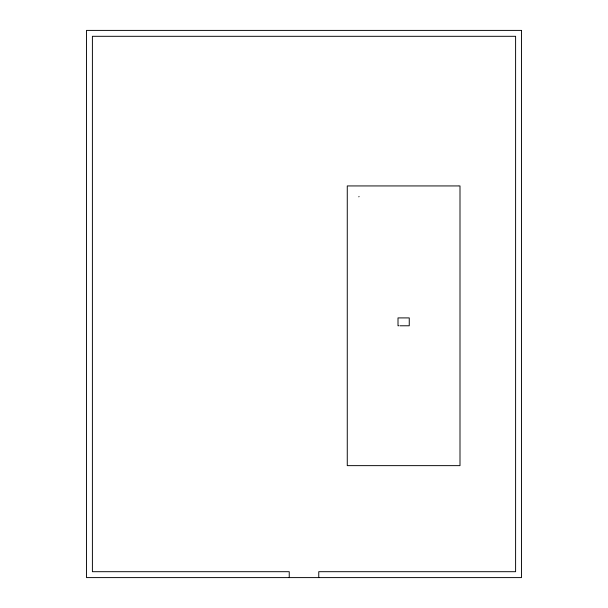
<?xml version="1.0" encoding="UTF-8"?>
<svg xmlns="http://www.w3.org/2000/svg" width="608" height="608" viewBox="0 0 608 608"><rect width="100%" height="100%" fill="white"/><g stroke="black" fill="none" stroke-linecap="round" stroke-linejoin="round"><path stroke-width="0.91" d="M458.546 185.934L347.267 185.934L347.267 465.637L459.998 465.637L459.998 185.934L459.055 185.934M398.635 325.782L398.012 325.782L398.004 317.908L409.26 317.908L409.252 325.782L399.851 325.782M318.759 577.6L318.759 571.695L515.599 571.695L515.599 36.305L92.401 36.305L92.401 571.695L289.241 571.695L289.241 577.6M359.032 196.407A1.87 1.87 0 0 1 358.849 196.855M521.504 30.4L86.496 30.4L86.496 577.6L521.504 577.6L521.504 30.4"/></g></svg>
